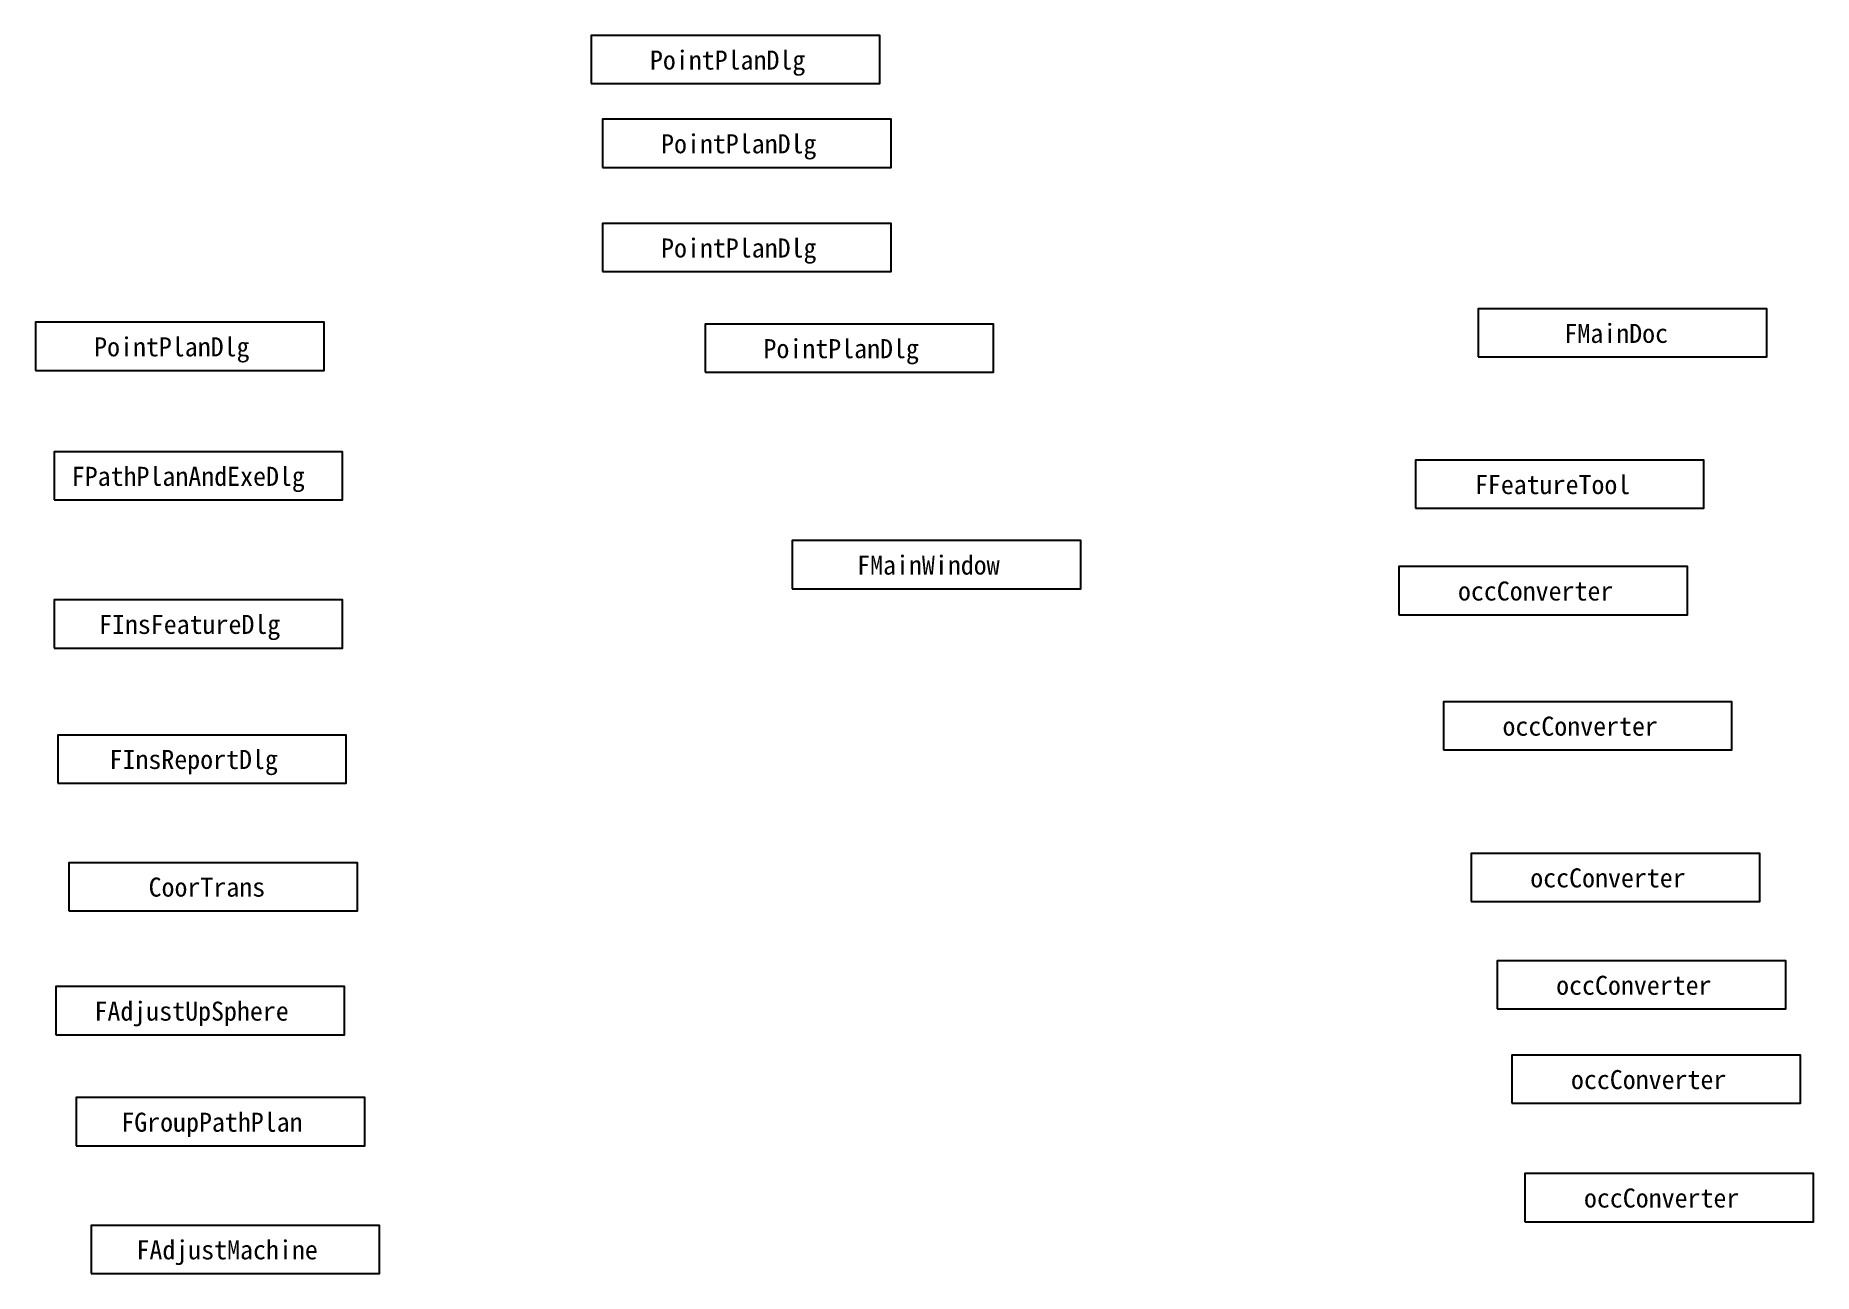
# Model space of a CAD drawing. Header units: millimetres. Extents: x 412 to 597, y 448 to 577.
import ezdxf

# ---------------------------------------------------------------- set-up
doc = ezdxf.new("R2010")
doc.units = ezdxf.units.MM
doc.styles.get("Standard").update_dxf_attribs({"font": 'arial.ttf'})

msp = doc.modelspace()

# ---------------------------------------------------------------- linework, layer by layer
for points in [[(469.85, 571.61), (499.85, 571.61), (499.85, 576.61), (469.85, 576.61)], [(471.01, 562.9), (501.01, 562.9), (501.01, 567.9), (471.01, 567.9)], [(471.01, 552.06), (501.01, 552.06), (501.01, 557.06), (471.01, 557.06)], [(562.07, 543.18), (592.07, 543.18), (592.07, 548.18), (562.07, 548.18)], [(412.06, 541.78), (442.06, 541.78), (442.06, 546.78), (412.06, 546.78)], [(481.67, 541.58), (511.67, 541.58), (511.67, 546.58), (481.67, 546.58)], [(413.99, 528.3), (443.99, 528.3), (443.99, 533.3), (413.99, 533.3)], [(555.54, 527.45), (585.54, 527.45), (585.54, 532.45), (555.54, 532.45)], [(490.74, 519.07), (520.74, 519.07), (520.74, 524.07), (490.74, 524.07)], [(553.82, 516.37), (583.82, 516.37), (583.82, 521.37), (553.82, 521.37)], [(413.99, 512.9), (443.99, 512.9), (443.99, 517.9), (413.99, 517.9)], [(558.45, 502.32), (588.45, 502.32), (588.45, 507.32), (558.45, 507.32)], [(414.37, 498.85), (444.37, 498.85), (444.37, 503.85), (414.37, 503.85)], [(415.53, 485.57), (445.53, 485.57), (445.53, 490.57), (415.53, 490.57)], [(561.34, 486.53), (591.34, 486.53), (591.34, 491.53), (561.34, 491.53)], [(564.04, 475.37), (594.04, 475.37), (594.04, 480.37), (564.04, 480.37)], [(414.18, 472.68), (444.18, 472.68), (444.18, 477.68), (414.18, 477.68)], [(565.58, 465.55), (595.58, 465.55), (595.58, 470.55), (565.58, 470.55)], [(416.3, 461.13), (446.3, 461.13), (446.3, 466.13), (416.3, 466.13)], [(566.92, 453.23), (596.92, 453.23), (596.92, 458.23), (566.92, 458.23)], [(417.84, 447.84), (447.84, 447.84), (447.84, 452.84), (417.84, 452.84)]]:
    msp.add_lwpolyline(points, close=True)

# ---------------------------------------------------------------- texts
at = {"char_height": 2.5, "attachment_point": 1}
for s, insert in [('\\pi3.43229,t18.43229;{\\fNSimSun|b0|i0|c134|p49;\\H0.79167x;\\C135;\\c11505963;PointPlanDlg}', (472.51, 575.05)), ('\\pi3.43229,t18.43229;{\\fNSimSun|b0|i0|c134|p49;\\H0.79167x;\\C135;\\c11505963;PointPlanDlg}', (473.67, 566.34)), ('\\pi3.43229,t18.43229;{\\fNSimSun|b0|i0|c134|p49;\\H0.79167x;\\C135;\\c11505963;PointPlanDlg}', (473.67, 555.5)), ('\\pi6.30707,t21.30707;{\\fNSimSun|b0|i0|c134|p49;\\H0.79167x;\\C135;\\c11505963;FMainDoc}', (564.73, 546.62)), ('\\pi3.43229,t18.43229;{\\fNSimSun|b0|i0|c134|p49;\\H0.79167x;\\C135;\\c11505963;PointPlanDlg}', (414.72, 545.22)), ('\\pi3.43229,t18.43229;{\\fNSimSun|b0|i0|c134|p49;\\H0.79167x;\\C135;\\c11505963;PointPlanDlg}', (484.32, 545.03)), ('\\pi-0.81354,t14.18646;{\\fNSimSun|b0|i0|c134|p49;\\H0.79167x;\\C135;\\c11505963;FPathPlanAndExeDlg}', (416.64, 531.75)), ('\\pi3.52627;{\\fNSimSun|b0|i0|c134|p49;\\H0.79167x;\\C135;\\c11505963;FFeatureTool}', (558.2, 530.89)), ('\\pi4.10123,t19.10123;{\\fNSimSun|b0|i0|c134|p49;\\H0.79167x;\\C135;\\c11505963;FMainWindow}', (493.39, 522.52)), ('\\pi3.48204,t18.48204;{\\fNSimSun|b0|i0|c134|p49;\\H0.79167x;\\C135;\\c11505963;occConverter}', (556.48, 519.82)), ('\\pi2.01701,t17.01701;{\\fNSimSun|b0|i0|c134|p49;\\H0.79167x;\\C135;\\c11505963;FInsFeatureDlg}', (416.64, 516.35)), ('\\pi3.48204,t18.48204;{\\fNSimSun|b0|i0|c134|p49;\\H0.79167x;\\C135;\\c11505963;occConverter}', (561.11, 505.76)), ('\\pi2.72465,t17.72465;{\\fNSimSun|b0|i0|c134|p49;\\H0.79167x;\\C135;\\c11505963;FInsReportDlg}', (417.03, 502.3)), ('\\pi3.48204,t18.48204;{\\fNSimSun|b0|i0|c134|p49;\\H0.79167x;\\C135;\\c11505963;occConverter}', (564, 489.98)), ('\\pi5.62707,t20.62707;{\\fNSimSun|b0|i0|c134|p49;\\H0.79167x;\\C135;\\c11505963;CoorTrans}', (418.19, 489.02)), ('\\pi3.48204,t18.48204;{\\fNSimSun|b0|i0|c134|p49;\\H0.79167x;\\C135;\\c11505963;occConverter}', (566.69, 478.81)), ('\\pi1.34807,t16.34807;{\\fNSimSun|b0|i0|c134|p49;\\H0.79167x;\\C135;\\c11505963;FAdjustUpSphere}', (416.84, 476.12)), ('\\pi3.48204,t18.48204;{\\fNSimSun|b0|i0|c134|p49;\\H0.79167x;\\C135;\\c11505963;occConverter}', (568.23, 469)), ('\\pi2.01701,t17.01701;{\\fNSimSun|b0|i0|c134|p49;\\H0.79167x;\\C135;\\c11505963;FGroupPathPlan}', (418.96, 464.57)), ('\\pi3.48204,t18.48204;{\\fNSimSun|b0|i0|c134|p49;\\H0.79167x;\\C135;\\c11505963;occConverter}', (569.58, 456.68)), ('\\pi2.05571,t17.05571;{\\fNSimSun|b0|i0|c134|p49;\\H0.79167x;\\C135;\\c11505963;FAdjustMachine}', (420.5, 451.29))]:
    msp.add_mtext_dynamic_manual_height_columns(s, width=23.6931, gutter_width=12.5, heights=[0], dxfattribs=dict(at, insert=insert))

doc.saveas('drawing.dxf')
